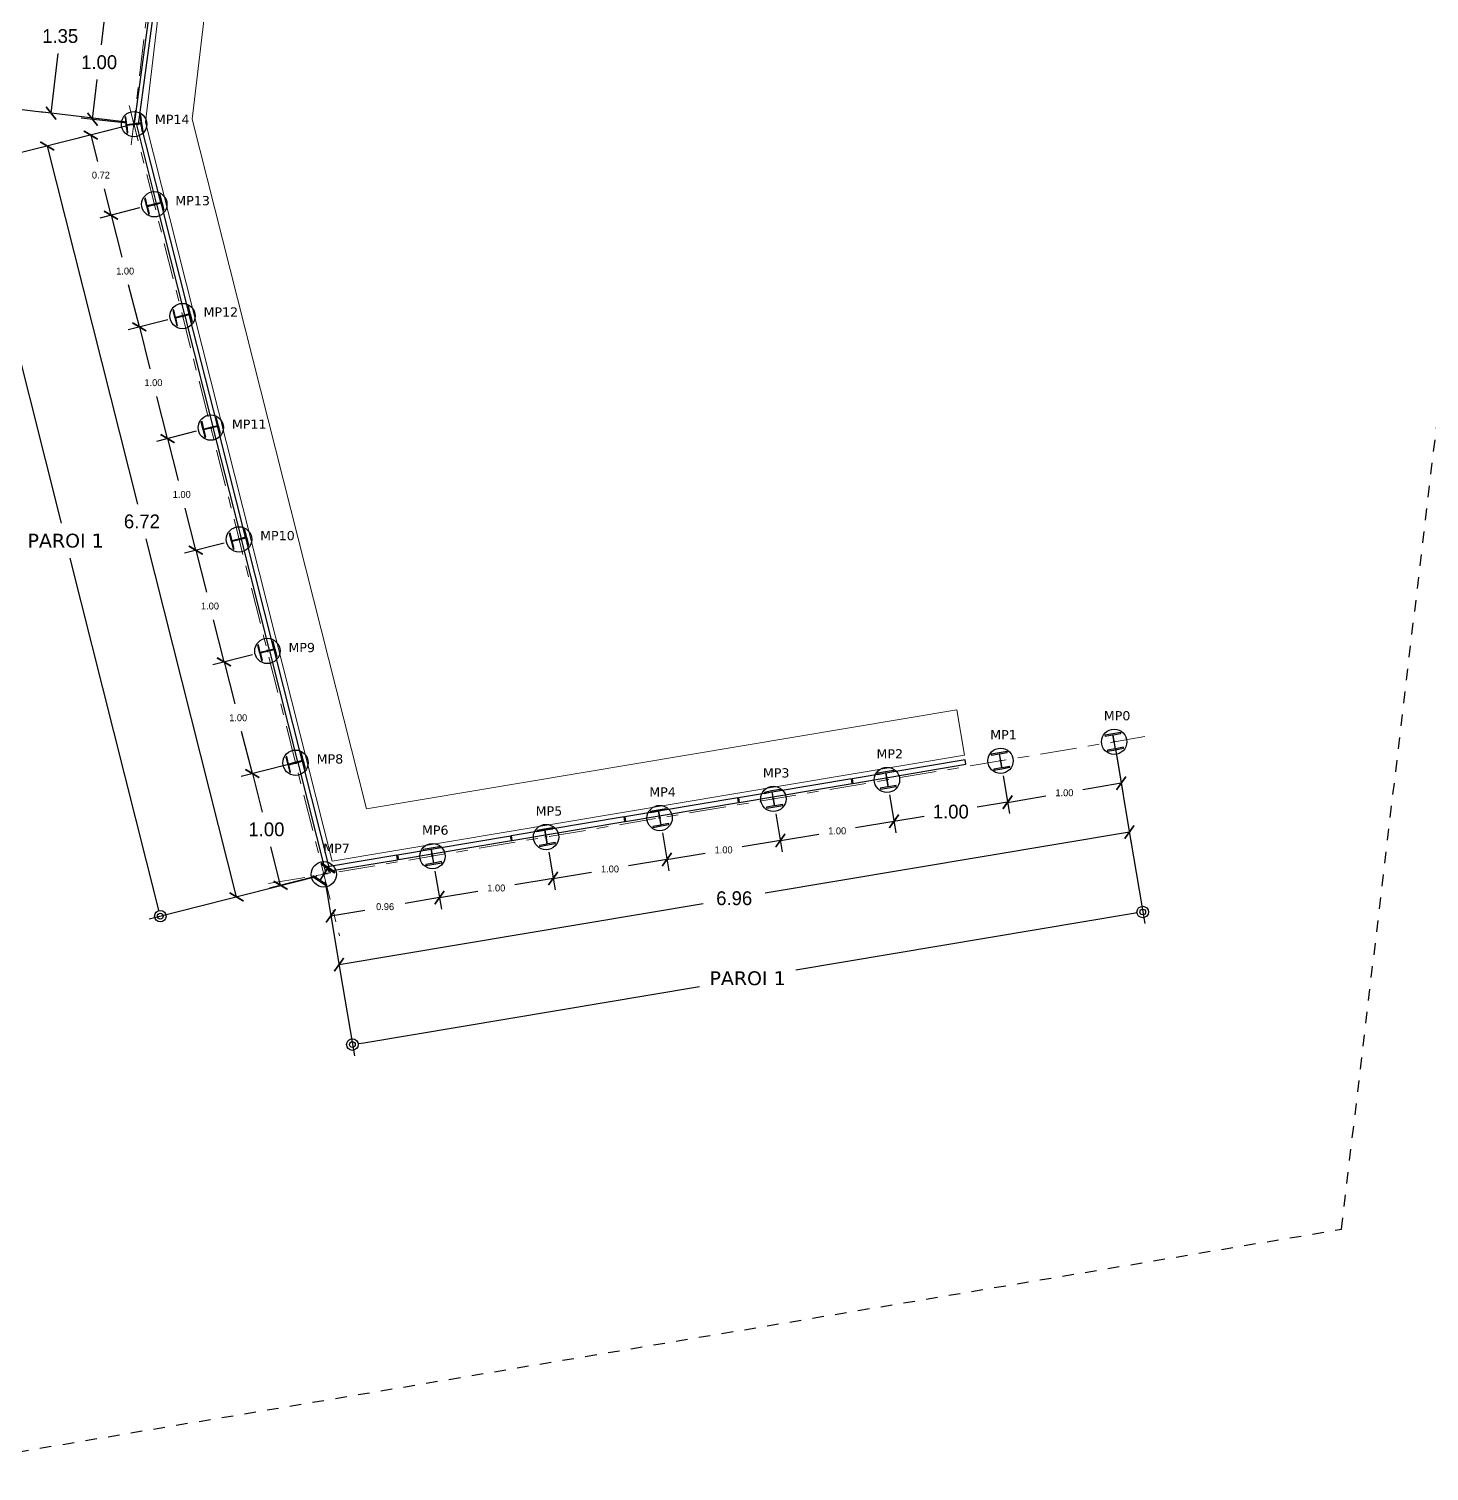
# Model space of a CAD drawing. Header units: millimetres. Extents: x -50 to 161, y 11 to 77.
# Drawn here: x -29.51 to -17.35, y 10.74 to 23.26 of the extents above; entities that cross this region are included whole.
import ezdxf

# ---------------------------------------------------------------- set-up
doc = ezdxf.new("R2010")
doc.units = ezdxf.units.MM
doc.linetypes.add('Centre', pattern=[0.0125, 0.0025, -0.001875, 0.00625, -0.001875])
doc.linetypes.add('IMPORT-AXES _2_', pattern=[50.8, 31.75, -6.35, 6.35, -6.35])
doc.layers.add('1-Site-Limite propriété', color=91, linetype='Centre', lineweight=25)
doc.layers.add('A-DETL-THIN', color=151, linetype='Continuous', lineweight=5)
doc.layers.add('Paroi Soperco', color=7, linetype='Continuous')
doc.dimstyles.get("Standard").update_dxf_attribs({"dimtxt": 0.18, "dimasz": 0.18, "dimexe": 0.18, "dimexo": 0.0625, "dimgap": 0.09, "dimtad": 0, "dimtih": 1, "dimtoh": 1, "dimdec": 4, "dimzin": 0, "dimdsep": 46, "dimtxsty": 'Standard', "dimcen": 0.09, "dimadec": 0, "dimazin": 0, "dimtfac": 1, "dimtdec": 4, "dimtofl": 0, "dimtmove": 0, "dimatfit": 3, "dimfxl": 1, "dimtolj": 1, "dimtzin": 0, "dimarcsym": 0})

# ---------------------------------------------------------------- blocks, each defined once
blk = doc.blocks.new('Family - ___-5017038-DCE - PLAN DE REPERAGE DES FONDATIONS SPECIALES ET PAROIS EXTERIEURES')
at = {"layer": '1-Site-Limite propriété'}
for p, q in [((10.737, 30.594), (12.837, 18.114)), ((12.837, 18.114), (22.24, 17))]:
    blk.add_line(p, q, dxfattribs=at)
blk = doc.blocks.new('Family - ___-5372236-DCE - PLAN DE REPERAGE DES FONDATIONS SPECIALES ET PAROIS EXTERIEURES')
at = {"layer": '1-Site-Limite propriété'}
for p, q in [((10.737, 30.594), (12.837, 18.114)), ((12.837, 18.114), (22.24, 17))]:
    blk.add_line(p, q, dxfattribs=at)
blk = doc.blocks.new('_ArchTick')
at = {"color": 0, "linetype": 'ByBlock', "const_width": 0.15}
blk.add_lwpolyline([(-0.5, -0.5), (0.5, 0.5)], dxfattribs=at)
blk = doc.blocks.new('*D11')
at = {"layer": 'Paroi Soperco', "color": 0, "lineweight": -2, "transparency": 16777216}
for p, q in [((-28.655, 22.416), (-29.445, 22.217)), ((-29.348, 22.241), (-28.564, 19.131)), ((-27.704, 15.722), (-28.488, 18.831)), ((-27.012, 15.896), (-27.801, 15.697))]:
    blk.add_line(p, q, dxfattribs=at)
at = {"layer": 'Paroi Soperco', "color": 0, "lineweight": -2, "transparency": 16777216, "xscale": 0.1, "yscale": 0.1, "zscale": 0.1}
for p, rotation in [((-29.348, 22.241), 104.1476146437878), ((-27.704, 15.722), 284.1476146437878)]:
    blk.add_blockref('_ArchTick', p, dxfattribs=dict(at, rotation=rotation))
at = {"layer": 'Paroi Soperco', "color": 0, "transparency": 16777216, "insert": (-28.526, 18.981), "char_height": 0.12, "attachment_point": 5}
blk.add_mtext('\\A1;6.72', dxfattribs=at)
blk = doc.blocks.new('*D12')
at = {"layer": 'Paroi Soperco', "color": 0, "lineweight": -2, "transparency": 16777216}
for p, q in [((-28.499, 23.786), (-29.255, 23.875)), ((-29.155, 23.864), (-29.217, 23.345)), ((-29.314, 22.526), (-29.252, 23.045)), ((-28.658, 22.448), (-29.413, 22.538))]:
    blk.add_line(p, q, dxfattribs=at)
at = {"layer": 'Paroi Soperco', "color": 0, "lineweight": -2, "transparency": 16777216, "xscale": 0.1, "yscale": 0.1, "zscale": 0.1}
for p, rotation in [((-29.155, 23.864), 83.2381185738882), ((-29.314, 22.526), 263.2381185738882)]:
    blk.add_blockref('_ArchTick', p, dxfattribs=dict(at, rotation=rotation))
at = {"layer": 'Paroi Soperco', "color": 0, "transparency": 16777216, "insert": (-29.235, 23.195), "char_height": 0.12, "attachment_point": 5}
blk.add_mtext('\\A1;1.35', dxfattribs=at)
blk = doc.blocks.new('*D14')
at = {"layer": 'Paroi Soperco', "color": 0, "lineweight": -2, "transparency": 16777216}
for p, q in [((-21.05, 16.773), (-20.996, 16.446)), ((-22.037, 16.608), (-21.982, 16.281)), ((-21.012, 16.545), (-21.275, 16.501)), ((-21.998, 16.379), (-21.735, 16.424))]:
    blk.add_line(p, q, dxfattribs=at)
at = {"layer": 'Paroi Soperco', "color": 0, "lineweight": -2, "transparency": 16777216, "xscale": 0.1, "yscale": 0.1, "zscale": 0.1}
for p, rotation in [((-21.012, 16.545), 9.524373120710374), ((-21.998, 16.379), 189.5243731207104)]:
    blk.add_blockref('_ArchTick', p, dxfattribs=dict(at, rotation=rotation))
at = {"layer": 'Paroi Soperco', "color": 0, "transparency": 16777216, "insert": (-21.505, 16.462), "char_height": 0.12, "attachment_point": 5}
blk.add_mtext('\\A1;1.00', dxfattribs=at)
blk = doc.blocks.new('*D16')
at = {"layer": 'Paroi Soperco', "color": 0, "lineweight": -2, "transparency": 16777216}
for p, q in [((-22.037, 16.608), (-21.982, 16.279)), ((-23.023, 16.442), (-22.968, 16.114)), ((-21.998, 16.378), (-22.331, 16.322)), ((-22.984, 16.212), (-22.651, 16.268))]:
    blk.add_line(p, q, dxfattribs=at)
at = {"layer": 'Paroi Soperco', "color": 0, "lineweight": -2, "transparency": 16777216, "xscale": 0.1, "yscale": 0.1, "zscale": 0.1}
for p, rotation in [((-21.998, 16.378), 9.524373120709733), ((-22.984, 16.212), 189.5243731207097)]:
    blk.add_blockref('_ArchTick', p, dxfattribs=dict(at, rotation=rotation))
at = {"layer": 'Paroi Soperco', "color": 0, "transparency": 16777216, "insert": (-22.491, 16.295), "char_height": 0.06, "attachment_point": 5}
blk.add_mtext('\\A1;1.00', dxfattribs=at)
blk = doc.blocks.new('*D17')
at = {"layer": 'Paroi Soperco', "color": 0, "lineweight": -2, "transparency": 16777216}
for p, q in [((-23.023, 16.442), (-22.968, 16.114)), ((-24.007, 16.277), (-23.952, 15.949)), ((-22.984, 16.212), (-23.317, 16.157)), ((-23.969, 16.047), (-23.637, 16.103))]:
    blk.add_line(p, q, dxfattribs=at)
at = {"layer": 'Paroi Soperco', "color": 0, "lineweight": -2, "transparency": 16777216, "xscale": 0.1, "yscale": 0.1, "zscale": 0.1}
for p, rotation in [((-22.984, 16.212), 9.524373120709733), ((-23.969, 16.047), 189.5243731207097)]:
    blk.add_blockref('_ArchTick', p, dxfattribs=dict(at, rotation=rotation))
at = {"layer": 'Paroi Soperco', "color": 0, "transparency": 16777216, "insert": (-23.477, 16.13), "char_height": 0.06, "attachment_point": 5}
blk.add_mtext('\\A1;1.00', dxfattribs=at)
blk = doc.blocks.new('*D18')
at = {"layer": 'Paroi Soperco', "color": 0, "lineweight": -2, "transparency": 16777216}
for p, q in [((-24.007, 16.277), (-23.952, 15.949)), ((-24.995, 16.111), (-24.94, 15.783)), ((-23.969, 16.047), (-24.303, 15.991)), ((-24.957, 15.882), (-24.623, 15.938))]:
    blk.add_line(p, q, dxfattribs=at)
at = {"layer": 'Paroi Soperco', "color": 0, "lineweight": -2, "transparency": 16777216, "xscale": 0.1, "yscale": 0.1, "zscale": 0.1}
for p, rotation in [((-23.969, 16.047), 9.524373120709733), ((-24.957, 15.882), 189.5243731207097)]:
    blk.add_blockref('_ArchTick', p, dxfattribs=dict(at, rotation=rotation))
at = {"layer": 'Paroi Soperco', "color": 0, "transparency": 16777216, "insert": (-24.463, 15.964), "char_height": 0.06, "attachment_point": 5}
blk.add_mtext('\\A1;1.00', dxfattribs=at)
blk = doc.blocks.new('*D19')
at = {"layer": 'Paroi Soperco', "color": 0, "lineweight": -2, "transparency": 16777216}
for p, q in [((-24.995, 16.111), (-24.94, 15.783)), ((-25.982, 15.946), (-25.926, 15.617)), ((-24.957, 15.882), (-25.29, 15.826)), ((-25.943, 15.716), (-25.61, 15.772))]:
    blk.add_line(p, q, dxfattribs=at)
at = {"layer": 'Paroi Soperco', "color": 0, "lineweight": -2, "transparency": 16777216, "xscale": 0.1, "yscale": 0.1, "zscale": 0.1}
for p, rotation in [((-24.957, 15.882), 9.524373120709733), ((-25.943, 15.716), 189.5243731207097)]:
    blk.add_blockref('_ArchTick', p, dxfattribs=dict(at, rotation=rotation))
at = {"layer": 'Paroi Soperco', "color": 0, "transparency": 16777216, "insert": (-25.45, 15.799), "char_height": 0.06, "attachment_point": 5}
blk.add_mtext('\\A1;1.00', dxfattribs=at)
blk = doc.blocks.new('*D20')
at = {"layer": 'Paroi Soperco', "color": 0, "lineweight": -2, "transparency": 16777216}
for p, q in [((-25.982, 15.946), (-25.926, 15.617)), ((-26.918, 15.748), (-26.87, 15.459)), ((-25.943, 15.716), (-26.24, 15.666)), ((-26.886, 15.558), (-26.59, 15.608))]:
    blk.add_line(p, q, dxfattribs=at)
at = {"layer": 'Paroi Soperco', "color": 0, "lineweight": -2, "transparency": 16777216, "xscale": 0.1, "yscale": 0.1, "zscale": 0.1}
for p, rotation in [((-25.943, 15.716), 9.524373120709733), ((-26.886, 15.558), 189.5243731207097)]:
    blk.add_blockref('_ArchTick', p, dxfattribs=dict(at, rotation=rotation))
at = {"layer": 'Paroi Soperco', "color": 0, "transparency": 16777216, "insert": (-26.415, 15.637), "char_height": 0.06, "attachment_point": 5}
blk.add_mtext('\\A1;0.96', dxfattribs=at)
blk = doc.blocks.new('*D21')
at = {"layer": 'Paroi Soperco', "color": 0, "lineweight": -2, "transparency": 16777216}
for p, q in [((-20.076, 17.007), (-19.939, 16.187)), ((-19.955, 16.285), (-23.115, 15.755)), ((-26.936, 15.856), (-26.799, 15.036)), ((-26.815, 15.134), (-23.655, 15.664))]:
    blk.add_line(p, q, dxfattribs=at)
at = {"layer": 'Paroi Soperco', "color": 0, "lineweight": -2, "transparency": 16777216, "xscale": 0.1, "yscale": 0.1, "zscale": 0.1}
for p, rotation in [((-19.955, 16.285), 9.524373120709894), ((-26.815, 15.134), 189.5243731207099)]:
    blk.add_blockref('_ArchTick', p, dxfattribs=dict(at, rotation=rotation))
at = {"layer": 'Paroi Soperco', "color": 0, "transparency": 16777216, "insert": (-23.385, 15.71), "char_height": 0.12, "attachment_point": 5}
blk.add_mtext('\\A1;6.96', dxfattribs=at)
blk = doc.blocks.new('*D22')
at = {"layer": 'Paroi Soperco', "color": 0, "lineweight": -2, "transparency": 16777216}
for p, q in [((-27.253, 16.872), (-27.664, 16.768)), ((-27.567, 16.793), (-27.483, 16.458)), ((-27.322, 15.823), (-27.407, 16.158)), ((-27.007, 15.903), (-27.419, 15.799))]:
    blk.add_line(p, q, dxfattribs=at)
at = {"layer": 'Paroi Soperco', "color": 0, "lineweight": -2, "transparency": 16777216, "xscale": 0.1, "yscale": 0.1, "zscale": 0.1}
for p, rotation in [((-27.567, 16.793), 104.1974719149525), ((-27.322, 15.823), 284.1974719149525)]:
    blk.add_blockref('_ArchTick', p, dxfattribs=dict(at, rotation=rotation))
at = {"layer": 'Paroi Soperco', "color": 0, "transparency": 16777216, "insert": (-27.445, 16.308), "char_height": 0.12, "attachment_point": 5}
blk.add_mtext('\\A1;1.00', dxfattribs=at)
blk = doc.blocks.new('*D23')
at = {"layer": 'Paroi Soperco', "color": 0, "lineweight": -2, "transparency": 16777216}
for p, q in [((-27.566, 17.825), (-27.91, 17.738)), ((-27.813, 17.762), (-27.72, 17.397)), ((-27.567, 16.793), (-27.66, 17.157)), ((-27.253, 16.872), (-27.664, 16.768))]:
    blk.add_line(p, q, dxfattribs=at)
at = {"layer": 'Paroi Soperco', "color": 0, "lineweight": -2, "transparency": 16777216, "xscale": 0.1, "yscale": 0.1, "zscale": 0.1}
for p, rotation in [((-27.813, 17.762), 104.1974719149526), ((-27.567, 16.793), 284.1974719149526)]:
    blk.add_blockref('_ArchTick', p, dxfattribs=dict(at, rotation=rotation))
at = {"layer": 'Paroi Soperco', "color": 0, "transparency": 16777216, "insert": (-27.69, 17.277), "char_height": 0.06, "attachment_point": 5}
blk.add_mtext('\\A1;1.00', dxfattribs=at)
blk = doc.blocks.new('*D24')
at = {"layer": 'Paroi Soperco', "color": 0, "lineweight": -2, "transparency": 16777216}
for p, q in [((-27.811, 18.794), (-28.155, 18.707)), ((-28.058, 18.732), (-27.966, 18.367)), ((-27.813, 17.762), (-27.905, 18.127)), ((-27.566, 17.825), (-27.91, 17.738))]:
    blk.add_line(p, q, dxfattribs=at)
at = {"layer": 'Paroi Soperco', "color": 0, "lineweight": -2, "transparency": 16777216, "xscale": 0.1, "yscale": 0.1, "zscale": 0.1}
for p, rotation in [((-28.058, 18.732), 104.1974719149526), ((-27.813, 17.762), 284.1974719149526)]:
    blk.add_blockref('_ArchTick', p, dxfattribs=dict(at, rotation=rotation))
at = {"layer": 'Paroi Soperco', "color": 0, "transparency": 16777216, "insert": (-27.935, 18.247), "char_height": 0.06, "attachment_point": 5}
blk.add_mtext('\\A1;1.00', dxfattribs=at)
blk = doc.blocks.new('*D25')
at = {"layer": 'Paroi Soperco', "color": 0, "lineweight": -2, "transparency": 16777216}
for p, q in [((-28.056, 19.764), (-28.4, 19.677)), ((-28.303, 19.701), (-28.211, 19.336)), ((-28.058, 18.732), (-28.15, 19.096)), ((-27.811, 18.794), (-28.155, 18.707))]:
    blk.add_line(p, q, dxfattribs=at)
at = {"layer": 'Paroi Soperco', "color": 0, "lineweight": -2, "transparency": 16777216, "xscale": 0.1, "yscale": 0.1, "zscale": 0.1}
for p, rotation in [((-28.303, 19.701), 104.1974719149526), ((-28.058, 18.732), 284.1974719149526)]:
    blk.add_blockref('_ArchTick', p, dxfattribs=dict(at, rotation=rotation))
at = {"layer": 'Paroi Soperco', "color": 0, "transparency": 16777216, "insert": (-28.18, 19.216), "char_height": 0.06, "attachment_point": 5}
blk.add_mtext('\\A1;1.00', dxfattribs=at)
blk = doc.blocks.new('*D26')
at = {"layer": 'Paroi Soperco', "color": 0, "lineweight": -2, "transparency": 16777216}
for p, q in [((-28.302, 20.733), (-28.645, 20.646)), ((-28.548, 20.671), (-28.456, 20.306)), ((-28.303, 19.701), (-28.395, 20.066)), ((-28.056, 19.764), (-28.4, 19.677))]:
    blk.add_line(p, q, dxfattribs=at)
at = {"layer": 'Paroi Soperco', "color": 0, "lineweight": -2, "transparency": 16777216, "xscale": 0.1, "yscale": 0.1, "zscale": 0.1}
for p, rotation in [((-28.548, 20.671), 104.1974719149526), ((-28.303, 19.701), 284.1974719149526)]:
    blk.add_blockref('_ArchTick', p, dxfattribs=dict(at, rotation=rotation))
at = {"layer": 'Paroi Soperco', "color": 0, "transparency": 16777216, "insert": (-28.426, 20.186), "char_height": 0.06, "attachment_point": 5}
blk.add_mtext('\\A1;1.00', dxfattribs=at)
blk = doc.blocks.new('*D27')
at = {"layer": 'Paroi Soperco', "color": 0, "lineweight": -2, "transparency": 16777216}
for p, q in [((-28.547, 21.703), (-28.891, 21.616)), ((-28.794, 21.64), (-28.701, 21.275)), ((-28.548, 20.671), (-28.641, 21.035)), ((-28.302, 20.733), (-28.645, 20.646))]:
    blk.add_line(p, q, dxfattribs=at)
at = {"layer": 'Paroi Soperco', "color": 0, "lineweight": -2, "transparency": 16777216, "xscale": 0.1, "yscale": 0.1, "zscale": 0.1}
for p, rotation in [((-28.794, 21.64), 104.1974719149526), ((-28.548, 20.671), 284.1974719149526)]:
    blk.add_blockref('_ArchTick', p, dxfattribs=dict(at, rotation=rotation))
at = {"layer": 'Paroi Soperco', "color": 0, "transparency": 16777216, "insert": (-28.671, 21.155), "char_height": 0.06, "attachment_point": 5}
blk.add_mtext('\\A1;1.00', dxfattribs=at)
blk = doc.blocks.new('*D28')
at = {"layer": 'Paroi Soperco', "color": 0, "lineweight": -2, "transparency": 16777216}
for p, q in [((-28.655, 22.416), (-29.067, 22.311)), ((-28.97, 22.336), (-28.912, 22.108)), ((-28.794, 21.64), (-28.851, 21.868)), ((-28.547, 21.703), (-28.891, 21.616))]:
    blk.add_line(p, q, dxfattribs=at)
at = {"layer": 'Paroi Soperco', "color": 0, "lineweight": -2, "transparency": 16777216, "xscale": 0.1, "yscale": 0.1, "zscale": 0.1}
for p, rotation in [((-28.97, 22.336), 104.1974719149526), ((-28.794, 21.64), 284.1974719149526)]:
    blk.add_blockref('_ArchTick', p, dxfattribs=dict(at, rotation=rotation))
at = {"layer": 'Paroi Soperco', "color": 0, "transparency": 16777216, "insert": (-28.882, 21.988), "char_height": 0.06, "attachment_point": 5}
blk.add_mtext('\\A1;0.72', dxfattribs=at)
blk = doc.blocks.new('*D29')
at = {"layer": 'Paroi Soperco', "color": 0, "lineweight": -2, "transparency": 16777216}
for p, q in [((-28.542, 23.428), (-28.939, 23.474)), ((-28.839, 23.463), (-28.879, 23.118)), ((-28.954, 22.473), (-28.914, 22.818)), ((-28.657, 22.438), (-29.054, 22.484))]:
    blk.add_line(p, q, dxfattribs=at)
at = {"layer": 'Paroi Soperco', "color": 0, "lineweight": -2, "transparency": 16777216, "xscale": 0.1, "yscale": 0.1, "zscale": 0.1}
for p, rotation in [((-28.839, 23.463), 83.37154369766684), ((-28.954, 22.473), 263.3715436976668)]:
    blk.add_blockref('_ArchTick', p, dxfattribs=dict(at, rotation=rotation))
at = {"layer": 'Paroi Soperco', "color": 0, "transparency": 16777216, "insert": (-28.897, 22.968), "char_height": 0.12, "attachment_point": 5}
blk.add_mtext('\\A1;1.00', dxfattribs=at)
blk = doc.blocks.new('_Origin2')
at = {"color": 0, "linetype": 'ByBlock', "lineweight": -2}
blk.add_line((-0.5, 0), (-1, 0), dxfattribs=at)
for radius in [0.5, 0.25]:
    blk.add_circle((0, 0), radius, dxfattribs=at)
blk = doc.blocks.new('*D35')
at = {"layer": 'Paroi Soperco', "color": 0, "lineweight": -2, "transparency": 16777216}
for p, q in [((-19.945, 16.224), (-19.822, 15.492)), ((-19.937, 15.574), (-22.851, 15.085)), ((-26.805, 15.073), (-26.682, 14.341)), ((-26.6, 14.456), (-23.687, 14.945))]:
    blk.add_line(p, q, dxfattribs=at)
at = {"layer": 'Paroi Soperco', "color": 0, "lineweight": -2, "transparency": 16777216, "xscale": 0.1, "yscale": 0.1, "zscale": 0.1}
for p, rotation in [((-19.839, 15.591), 9.524373120709893), ((-26.699, 14.44), 189.5243731207098)]:
    blk.add_blockref('_Origin2', p, dxfattribs=dict(at, rotation=rotation))
at = {"layer": 'Paroi Soperco', "color": 0, "transparency": 16777216, "insert": (-23.269, 15.015), "char_height": 0.12, "attachment_point": 5}
blk.add_mtext('\\A1;{\\fVerdana|b0|i0|c0|p34;PAROI 1}', dxfattribs=at)
blk = doc.blocks.new('*D36')
at = {"layer": 'Paroi Soperco', "color": 0, "lineweight": -2, "transparency": 16777216}
for p, q in [((-29.408, 22.226), (-30.107, 22.05)), ((-29.985, 21.977), (-29.226, 18.967)), ((-28.391, 15.652), (-29.149, 18.662)), ((-27.765, 15.706), (-28.463, 15.53))]:
    blk.add_line(p, q, dxfattribs=at)
at = {"layer": 'Paroi Soperco', "color": 0, "lineweight": -2, "transparency": 16777216, "xscale": 0.1, "yscale": 0.1, "zscale": 0.1}
for p, rotation in [((-30.01, 22.074), 104.1476146437878), ((-28.366, 15.555), 284.1476146437878)]:
    blk.add_blockref('_Origin2', p, dxfattribs=dict(at, rotation=rotation))
at = {"layer": 'Paroi Soperco', "color": 0, "transparency": 16777216, "insert": (-29.188, 18.814), "char_height": 0.12, "attachment_point": 5}
blk.add_mtext('\\A1;{\\fVerdana|b0|i0|c0|p34;PAROI 1}', dxfattribs=at)
blk = doc.blocks.new('*D37')
at = {"layer": 'Paroi Soperco', "color": 0, "lineweight": -2, "transparency": 16777216}
for p, q in [((-29.217, 23.871), (-29.993, 23.963)), ((-29.906, 23.852), (-29.955, 23.435)), ((-30.041, 22.713), (-29.991, 23.13)), ((-29.376, 22.533), (-30.152, 22.625))]:
    blk.add_line(p, q, dxfattribs=at)
at = {"layer": 'Paroi Soperco', "color": 0, "lineweight": -2, "transparency": 16777216, "xscale": 0.1, "yscale": 0.1, "zscale": 0.1}
for p, rotation in [((-29.894, 23.951), 83.23811857388803), ((-30.053, 22.613), 263.238118573888)]:
    blk.add_blockref('_Origin2', p, dxfattribs=dict(at, rotation=rotation))
at = {"layer": 'Paroi Soperco', "color": 0, "transparency": 16777216, "insert": (-29.973, 23.282), "char_height": 0.12, "attachment_point": 5}
blk.add_mtext('\\A1;{\\fVerdana|b0|i0|c0|p34;PAROI 1}', dxfattribs=at)
blk = doc.blocks.new('*D135')
at = {"layer": 'Paroi Soperco', "color": 0, "lineweight": -2, "transparency": 16777216}
for p, q in [((-20.064, 16.938), (-20.009, 16.61)), ((-21.05, 16.773), (-20.995, 16.445)), ((-20.026, 16.709), (-20.359, 16.653)), ((-21.012, 16.543), (-20.679, 16.599))]:
    blk.add_line(p, q, dxfattribs=at)
at = {"layer": 'Paroi Soperco', "color": 0, "lineweight": -2, "transparency": 16777216, "xscale": 0.1, "yscale": 0.1, "zscale": 0.1}
for p, rotation in [((-20.026, 16.709), 9.524373120709733), ((-21.012, 16.543), 189.5243731207097)]:
    blk.add_blockref('_ArchTick', p, dxfattribs=dict(at, rotation=rotation))
at = {"layer": 'Paroi Soperco', "color": 0, "transparency": 16777216, "insert": (-20.519, 16.626), "char_height": 0.06, "attachment_point": 5}
blk.add_mtext('\\A1;1.00', dxfattribs=at)

msp = doc.modelspace()

# ---------------------------------------------------------------- linework, layer by layer
at = {"layer": 'A-DETL-THIN', "color": 30, "linetype": 'IMPORT-AXES _2_', "ltscale": 0.01, "true_color": 0xf26722}
for p, q in [((-28.437, 23.778), (-28.618, 22.25)), ((-28.635, 22.593), (-26.811, 15.383)), ((-27.426, 15.838), (-19.82, 17.114))]:
    msp.add_line(p, q, dxfattribs=at)
at = {"layer": 'A-DETL-THIN'}
for p, q in [((-28.342, 23.748), (-28.496, 22.447)), ((-28.09, 22.474), (-27.954, 23.625)), ((-28.496, 22.447), (-26.873, 16.032)), ((-26.575, 16.487), (-28.09, 22.474)), ((-21.452, 17.347), (-26.575, 16.487)), ((-21.385, 16.953), (-21.452, 17.347)), ((-26.873, 16.032), (-21.385, 16.953))]:
    msp.add_line(p, q, dxfattribs=at)
at = {"layer": 'Paroi Soperco'}
for p, q in [((-28.587, 22.432), (-28.602, 22.43)), ((-28.596, 22.441), (-28.593, 22.421)), ((-28.411, 21.737), (-28.426, 21.733)), ((-28.421, 21.744), (-28.416, 21.725)), ((-28.165, 20.767), (-28.181, 20.763)), ((-28.176, 20.775), (-28.171, 20.756)), ((-27.92, 19.798), (-27.936, 19.794)), ((-27.93, 19.805), (-27.925, 19.786)), ((-27.675, 18.828), (-27.69, 18.824)), ((-27.685, 18.836), (-27.68, 18.817)), ((-27.43, 17.859), (-27.445, 17.855)), ((-27.44, 17.867), (-27.435, 17.847)), ((-20.077, 17.071), (-20.096, 17.067)), ((-20.085, 17.061), (-20.088, 17.077)), ((-21.063, 16.905), (-21.083, 16.902)), ((-21.072, 16.896), (-21.074, 16.911)), ((-27.184, 16.889), (-27.2, 16.886)), ((-27.194, 16.897), (-27.19, 16.878)), ((-22.049, 16.74), (-22.069, 16.736)), ((-22.058, 16.73), (-22.061, 16.746)), ((-23.036, 16.574), (-23.055, 16.571)), ((-23.044, 16.565), (-23.047, 16.58)), ((-24.022, 16.409), (-24.041, 16.405)), ((-24.03, 16.399), (-24.033, 16.415)), ((-25.008, 16.243), (-25.028, 16.24)), ((-25.016, 16.234), (-25.019, 16.25)), ((-25.994, 16.078), (-26.014, 16.075)), ((-26.003, 16.068), (-26.005, 16.084)), ((-26.939, 15.913), (-26.955, 15.923)), ((-26.951, 15.911), (-26.942, 15.925))]:
    msp.add_line(p, q, dxfattribs=at)
at = {"layer": 'Paroi Soperco', "color": 23}
for points in [[(-28.554, 22.427), (-28.421, 23.412), (-28.46, 23.418), (-28.594, 22.433), (-28.554, 22.427)], [(-28.362, 21.751), (-28.535, 22.435), (-28.574, 22.426), (-28.401, 21.742), (-28.362, 21.751)], [(-28.117, 20.783), (-28.36, 21.747), (-28.399, 21.737), (-28.155, 20.774), (-28.117, 20.783)], [(-27.871, 19.814), (-28.115, 20.777), (-28.154, 20.768), (-27.91, 19.804), (-27.871, 19.814)], [(-27.626, 18.844), (-27.87, 19.808), (-27.909, 19.798), (-27.665, 18.835), (-27.626, 18.844)], [(-27.381, 17.875), (-27.624, 18.838), (-27.663, 18.829), (-27.42, 17.865), (-27.381, 17.875)], [(-27.135, 16.905), (-27.379, 17.869), (-27.418, 17.859), (-27.174, 16.896), (-27.135, 16.905)], [(-21.381, 16.912), (-22.362, 16.747), (-22.355, 16.708), (-21.374, 16.873), (-21.381, 16.912)], [(-26.889, 15.933), (-27.133, 16.898), (-27.172, 16.888), (-26.928, 15.924), (-26.889, 15.933)], [(-22.367, 16.746), (-23.349, 16.582), (-23.342, 16.542), (-22.36, 16.707), (-22.367, 16.746)], [(-23.354, 16.581), (-24.335, 16.416), (-24.328, 16.377), (-23.347, 16.542), (-23.354, 16.581)], [(-24.34, 16.416), (-25.321, 16.251), (-25.314, 16.212), (-24.333, 16.376), (-24.34, 16.416)], [(-25.326, 16.25), (-26.307, 16.085), (-26.3, 16.046), (-25.319, 16.211), (-25.326, 16.25)], [(-26.314, 16.085), (-26.915, 15.984), (-26.908, 15.945), (-26.307, 16.045), (-26.314, 16.085)]]:
    msp.add_lwpolyline(points, dxfattribs=at)
at = {"layer": 'Paroi Soperco'}
for points in [[(-28.672, 22.492), (-28.664, 22.422), (-28.655, 22.353), (-28.647, 22.354), (-28.655, 22.421), (-28.533, 22.436), (-28.525, 22.369), (-28.516, 22.37), (-28.525, 22.439), (-28.534, 22.509), (-28.542, 22.508), (-28.534, 22.441), (-28.656, 22.426), (-28.664, 22.493), (-28.672, 22.492)], [(-28.503, 21.786), (-28.486, 21.718), (-28.469, 21.65), (-28.461, 21.652), (-28.477, 21.717), (-28.358, 21.747), (-28.342, 21.682), (-28.334, 21.684), (-28.35, 21.752), (-28.367, 21.82), (-28.376, 21.818), (-28.359, 21.752), (-28.479, 21.722), (-28.495, 21.788), (-28.503, 21.786)], [(-28.258, 20.816), (-28.241, 20.748), (-28.224, 20.68), (-28.216, 20.683), (-28.232, 20.748), (-28.113, 20.778), (-28.097, 20.712), (-28.088, 20.714), (-28.105, 20.782), (-28.122, 20.85), (-28.13, 20.848), (-28.114, 20.783), (-28.233, 20.753), (-28.25, 20.818), (-28.258, 20.816)], [(-28.013, 19.847), (-27.996, 19.779), (-27.979, 19.711), (-27.971, 19.713), (-27.987, 19.779), (-27.868, 19.808), (-27.851, 19.743), (-27.843, 19.745), (-27.86, 19.813), (-27.877, 19.881), (-27.885, 19.879), (-27.869, 19.813), (-27.988, 19.783), (-28.004, 19.849), (-28.013, 19.847)], [(-27.767, 18.877), (-27.751, 18.809), (-27.734, 18.742), (-27.725, 18.744), (-27.742, 18.809), (-27.622, 18.839), (-27.606, 18.773), (-27.598, 18.775), (-27.615, 18.843), (-27.632, 18.911), (-27.64, 18.909), (-27.624, 18.844), (-27.743, 18.814), (-27.759, 18.879), (-27.767, 18.877)], [(-27.522, 17.908), (-27.505, 17.84), (-27.488, 17.772), (-27.48, 17.774), (-27.496, 17.84), (-27.377, 17.869), (-27.361, 17.804), (-27.352, 17.806), (-27.369, 17.874), (-27.386, 17.942), (-27.395, 17.94), (-27.378, 17.874), (-27.498, 17.845), (-27.514, 17.91), (-27.522, 17.908)], [(-20.03, 17.15), (-20.099, 17.138), (-20.168, 17.126), (-20.166, 17.117), (-20.1, 17.129), (-20.079, 17.008), (-20.145, 16.996), (-20.144, 16.988), (-20.075, 17), (-20.006, 17.012), (-20.007, 17.021), (-20.074, 17.009), (-20.095, 17.13), (-20.028, 17.142), (-20.03, 17.15)], [(-27.277, 16.938), (-27.26, 16.871), (-27.243, 16.803), (-27.235, 16.805), (-27.251, 16.87), (-27.132, 16.9), (-27.115, 16.834), (-27.107, 16.837), (-27.124, 16.904), (-27.141, 16.972), (-27.149, 16.97), (-27.133, 16.905), (-27.252, 16.875), (-27.269, 16.941), (-27.277, 16.938)], [(-21.016, 16.985), (-21.085, 16.972), (-21.154, 16.96), (-21.153, 16.952), (-21.086, 16.964), (-21.065, 16.843), (-21.131, 16.831), (-21.13, 16.822), (-21.061, 16.835), (-20.992, 16.847), (-20.993, 16.855), (-21.06, 16.843), (-21.081, 16.965), (-21.015, 16.976), (-21.016, 16.985)], [(-22.002, 16.819), (-22.071, 16.807), (-22.14, 16.795), (-22.139, 16.786), (-22.072, 16.798), (-22.051, 16.677), (-22.117, 16.665), (-22.116, 16.657), (-22.047, 16.669), (-21.978, 16.681), (-21.98, 16.69), (-22.046, 16.678), (-22.067, 16.799), (-22.001, 16.811), (-22.002, 16.819)], [(-22.989, 16.654), (-23.058, 16.642), (-23.126, 16.629), (-23.125, 16.621), (-23.059, 16.633), (-23.037, 16.512), (-23.104, 16.5), (-23.102, 16.492), (-23.033, 16.504), (-22.964, 16.516), (-22.966, 16.524), (-23.032, 16.512), (-23.054, 16.634), (-22.987, 16.645), (-22.989, 16.654)], [(-23.975, 16.488), (-24.044, 16.476), (-24.113, 16.464), (-24.111, 16.456), (-24.045, 16.467), (-24.023, 16.346), (-24.09, 16.334), (-24.088, 16.326), (-24.019, 16.338), (-23.951, 16.35), (-23.952, 16.359), (-24.018, 16.347), (-24.04, 16.468), (-23.973, 16.48), (-23.975, 16.488)], [(-24.961, 16.323), (-25.03, 16.311), (-25.099, 16.298), (-25.097, 16.29), (-25.031, 16.302), (-25.01, 16.181), (-25.076, 16.169), (-25.075, 16.161), (-25.006, 16.173), (-24.937, 16.185), (-24.938, 16.193), (-25.005, 16.182), (-25.026, 16.303), (-24.96, 16.314), (-24.961, 16.323)], [(-25.947, 16.157), (-26.016, 16.145), (-26.085, 16.133), (-26.084, 16.125), (-26.017, 16.136), (-25.996, 16.015), (-26.062, 16.003), (-26.061, 15.995), (-25.992, 16.007), (-25.923, 16.019), (-25.924, 16.028), (-25.991, 16.016), (-26.012, 16.137), (-25.946, 16.149), (-25.947, 16.157)], [(-26.85, 15.939), (-26.909, 15.977), (-26.967, 16.015), (-26.972, 16.008), (-26.915, 15.971), (-26.982, 15.868), (-27.039, 15.905), (-27.044, 15.898), (-26.985, 15.859), (-26.926, 15.821), (-26.922, 15.828), (-26.978, 15.865), (-26.911, 15.968), (-26.855, 15.931), (-26.85, 15.939)]]:
    msp.add_lwpolyline(points, dxfattribs=at)
for centre in [(-28.594, 22.431), (-28.418, 21.735), (-28.173, 20.765), (-27.928, 19.796), (-27.683, 18.826), (-27.437, 17.857), (-20.087, 17.069), (-27.192, 16.887), (-21.073, 16.904), (-22.059, 16.738), (-23.045, 16.573), (-24.032, 16.407), (-25.018, 16.242), (-26.004, 16.076), (-26.947, 15.918)]:
    msp.add_circle(centre, 0.11, dxfattribs=at)

# ---------------------------------------------------------------- block references
at = {"layer": '1-Site-Limite propriété', "rotation": 90.0000000000001}
for name in ['Family - ___-5017038-DCE - PLAN DE REPERAGE DES FONDATIONS SPECIALES ET PAROIS EXTERIEURES', 'Family - ___-5372236-DCE - PLAN DE REPERAGE DES FONDATIONS SPECIALES ET PAROIS EXTERIEURES']:
    msp.add_blockref(name, (0, 0), dxfattribs=at)

# ---------------------------------------------------------------- texts
at = {"layer": 'Paroi Soperco', "char_height": 0.08, "attachment_point": 1}
for s, insert in [('{\\fVerdana|b0|i0|c0|p34;MP14}', (-28.413, 22.513)), ('{\\fVerdana|b0|i0|c0|p34;MP13}', (-28.236, 21.807)), ('{\\fVerdana|b0|i0|c0|p34;MP12}', (-27.991, 20.84)), ('{\\fVerdana|b0|i0|c0|p34;MP11}', (-27.745, 19.866)), ('{\\fVerdana|b0|i0|c0|p34;MP10}', (-27.5, 18.899)), ('{\\fVerdana|b0|i0|c0|p34;MP9}', (-27.254, 17.927)), ('{\\fVerdana|b0|i0|c0|p34;MP0}', (-20.177, 17.335)), ('{\\fVerdana|b0|i0|c0|p34;MP1}', (-21.163, 17.17)), ('{\\fVerdana|b0|i0|c0|p34;MP8}', (-27.009, 16.96)), ('{\\fVerdana|b0|i0|c0|p34;MP2}', (-22.15, 17.004)), ('{\\fVerdana|b0|i0|c0|p34;MP3}', (-23.136, 16.839)), ('{\\fVerdana|b0|i0|c0|p34;MP4}', (-24.122, 16.673)), ('{\\fVerdana|b0|i0|c0|p34;MP5}', (-25.108, 16.508)), ('{\\fVerdana|b0|i0|c0|p34;MP6}', (-26.095, 16.342)), ('{\\fVerdana|b0|i0|c0|p34;MP7}', (-26.952, 16.184))]:
    msp.add_mtext_dynamic_manual_height_columns(s, width=0.51632, gutter_width=1, heights=[0], dxfattribs=dict(at, insert=insert))

# ---------------------------------------------------------------- dimensions: what is measured, and where the dimension line sits
at = {"layer": 'Paroi Soperco', "color": 30, "true_color": 0xff8000}
for p1, p2, distance, picture, middle in [((-29.314, 22.526), (-29.155, 23.864), 0.744, '*D37', (-29.973, 23.282)), ((-27.704, 15.722), (-29.348, 22.241), 0.683, '*D36', (-29.188, 18.814)), ((-19.955, 16.285), (-26.815, 15.134), 0.704, '*D35', (-23.269, 15.015))]:
    dim = msp.add_aligned_dim(p1=p1, p2=p2, distance=distance, text='{\\fVerdana|b0|i0|c0|p34;PAROI 1}', dimstyle='Standard', override={"dimtxt": 0.12, "dimasz": 0.1, "dimexe": 0.1, "dimdec": 2, "dimblk1": 'Origin2', "dimblk2": 'Origin2', "dimsah": 1}, dxfattribs=at)
    dim.commit()
    dim.dimension.update_dxf_attribs({"geometry": picture, "text_midpoint": middle})
at = {"layer": 'Paroi Soperco', "color": 1}
for p1, p2, distance, override, picture, middle in [((-28.596, 22.441), (-28.437, 23.778), 0.723, {"dimtxt": 0.12, "dimasz": 0.1, "dimexe": 0.1, "dimdec": 2, "dimblk1": 'ArchTick', "dimblk2": 'ArchTick', "dimsah": 1}, '*D12', (-29.235, 23.195)), ((-28.594, 22.431), (-28.479, 23.421), 0.362, {"dimtxt": 0.12, "dimasz": 0.1, "dimexe": 0.1, "dimdec": 2, "dimblk1": 'ArchTick', "dimblk2": 'ArchTick', "dimsah": 1}, '*D29', (-28.897, 22.968)), ((-26.951, 15.911), (-28.594, 22.431), 0.777, {"dimtxt": 0.12, "dimasz": 0.1, "dimexe": 0.1, "dimdec": 2, "dimblk1": 'ArchTick', "dimblk2": 'ArchTick', "dimsah": 1}, '*D11', (-28.526, 18.981)), ((-26.947, 15.918), (-20.087, 17.069), -0.795, {"dimtxt": 0.12, "dimasz": 0.1, "dimexe": 0.1, "dimdec": 2, "dimblk1": 'ArchTick', "dimblk2": 'ArchTick', "dimsah": 1}, '*D21', (-23.385, 15.71)), ((-26.947, 15.918), (-27.192, 16.887), 0.387, {"dimtxt": 0.12, "dimasz": 0.1, "dimexe": 0.1, "dimdec": 2, "dimblk1": 'ArchTick', "dimblk2": 'ArchTick', "dimsah": 1}, '*D22', (-27.445, 16.308)), ((-21.061, 16.835), (-22.047, 16.669), 0.294, {"dimtxt": 0.12, "dimasz": 0.1, "dimexe": 0.1, "dimdec": 2, "dimrnd": 0, "dimtxsty": 'Standard', "dimblk1": 'ArchTick', "dimblk2": 'ArchTick', "dimsah": 1}, '*D14', (-21.505, 16.462))]:
    dim = msp.add_aligned_dim(p1=p1, p2=p2, distance=distance, dimstyle='Standard', override=override, dxfattribs=at)
    dim.commit()
    dim.dimension.update_dxf_attribs({"geometry": picture, "text_midpoint": middle})
for base, p1, p2, angle, picture, middle in [((-28.97, 22.336), (-28.486, 21.718), (-28.594, 22.431), 284.1975, '*D28', (-28.882, 21.988)), ((-28.794, 21.64), (-28.241, 20.748), (-28.486, 21.718), 284.1975, '*D27', (-28.671, 21.155)), ((-28.548, 20.671), (-27.996, 19.779), (-28.241, 20.748), 284.1975, '*D26', (-28.426, 20.186)), ((-28.303, 19.701), (-27.751, 18.809), (-27.996, 19.779), 284.1975, '*D25', (-28.18, 19.216)), ((-28.058, 18.732), (-27.505, 17.84), (-27.751, 18.809), 284.1975, '*D24', (-27.935, 18.247)), ((-27.813, 17.762), (-27.192, 16.887), (-27.505, 17.84), 284.1975, '*D23', (-27.69, 17.277)), ((-21.012, 16.543), (-20.075, 17), (-21.061, 16.835), 9.5244, '*D135', (-20.519, 16.626)), ((-22.984, 16.212), (-22.047, 16.669), (-23.033, 16.504), 9.5244, '*D16', (-22.491, 16.295)), ((-23.969, 16.047), (-23.033, 16.504), (-24.018, 16.339), 9.5244, '*D17', (-23.477, 16.13)), ((-24.957, 15.882), (-24.018, 16.339), (-25.006, 16.173), 9.5244, '*D18', (-24.463, 15.964)), ((-25.943, 15.716), (-25.006, 16.173), (-25.992, 16.007), 9.5244, '*D19', (-25.45, 15.799)), ((-26.886, 15.558), (-25.992, 16.007), (-26.929, 15.81), 9.5244, '*D20', (-26.415, 15.637))]:
    dim = msp.add_linear_dim(base=base, p1=p1, p2=p2, angle=angle, dimstyle='Standard', override={"dimtxt": 0.06, "dimasz": 0.1, "dimexe": 0.1, "dimdec": 2, "dimblk1": 'ArchTick', "dimblk2": 'ArchTick', "dimsah": 1}, dxfattribs=at)
    dim.commit()
    dim.dimension.update_dxf_attribs({"geometry": picture, "text_midpoint": middle})

doc.saveas('drawing.dxf')
